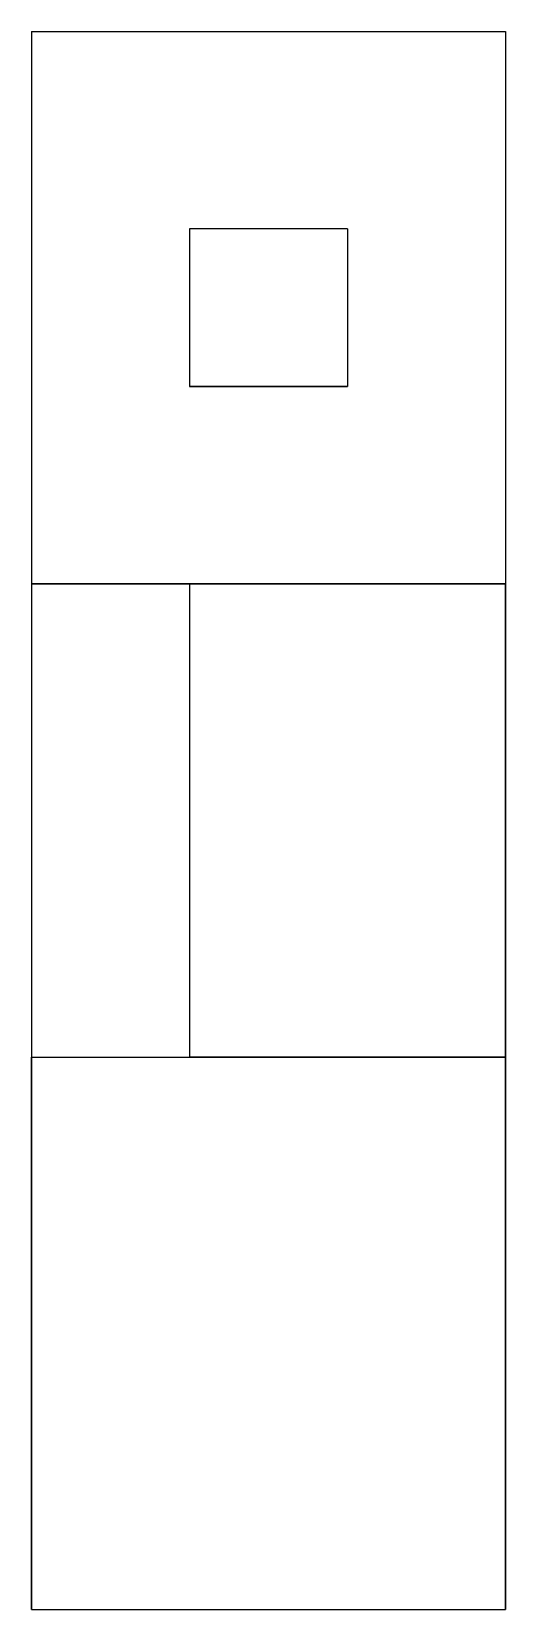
# Model space of a CAD drawing. Header units: inches. Extents: x 327 to 357, y 245 to 345.
import ezdxf

# ---------------------------------------------------------------- set-up
doc = ezdxf.new("R2010")
doc.units = ezdxf.units.IN
doc.header["$MEASUREMENT"] = 0

msp = doc.modelspace()

# ---------------------------------------------------------------- linework, layer by layer
for p, q in [((327.32, 345.48), (327.32, 345.48, 60)), ((327.32, 345.48, 60), (327.32, 245.48, 60)), ((327.32, 345.48, 60), (357.32, 345.48, 60)), ((327.32, 345.48), (357.32, 345.48)), ((357.32, 345.48, 60), (357.32, 245.48, 60)), ((357.32, 345.48), (357.32, 245.48)), ((347.32, 332.98, 60), (337.32, 332.98, 60)), ((337.32, 332.98, 60), (337.32, 322.98, 60)), ((347.32, 332.98, 60), (347.32, 322.98, 60)), ((337.32, 322.98, 60), (347.32, 322.98, 60)), ((337.32, 322.98, 60), (337.32, 322.98, 65)), ((347.32, 322.98, 65), (337.32, 322.98, 65)), ((347.32, 322.98, 60), (347.32, 322.98, 65)), ((327.32, 310.48, 60), (357.32, 310.48, 60)), ((337.32, 310.48, 70), (327.32, 310.48, 60)), ((357.32, 310.48, 60), (327.32, 310.48, 60)), ((357.32, 310.48, 70), (337.32, 310.48, 70)), ((357.32, 310.48, 70), (337.32, 310.48, 70)), ((357.32, 310.48, 70), (357.32, 310.48, 60)), ((327.32, 293.37, 15.63), (327.32, 293.37, 15.63)), ((327.32, 245.48), (357.32, 245.48)), ((327.32, 245.48), (327.32, 245.48, 60)), ((327.32, 245.48, 60), (357.32, 245.48, 60)), ((327.32, 245.48), (327.32, 245.48, 30)), ((327.32, 245.48), (327.32, 245.48, 30)), ((357.32, 245.48), (357.32, 245.48, 60))]:
    msp.add_line(p, q)
at = {"extrusion": (1, 0, 0)}
for p, q in [((327.32, 345.48, 60), (327.32, 345.48, 50)), ((327.32, 345.48), (327.32, 245.48)), ((327.32, 345.48, 60), (342.32, 345.48, 60)), ((327.32, 245.48, 60), (327.32, 245.48, 50)), ((327.32, 245.48, 60), (342.32, 245.48, 60))]:
    msp.add_line(p, q, dxfattribs=at)
at = {"extrusion": (0, -1, 0)}
for p, q in [((327.32, 345.48, 60), (327.32, 310.48, 60)), ((357.32, 345.48, 60), (357.32, 310.48, 60)), ((357.32, 310.48, 60), (327.32, 310.48, 60)), ((327.32, 310.48, 60), (337.32, 310.48, 70)), ((357.32, 310.48, 60), (327.32, 310.48, 60)), ((357.32, 310.48, 70), (337.32, 310.48, 70)), ((337.32, 310.48, 70), (337.32, 280.48, 70)), ((357.32, 310.48, 70), (357.32, 280.48, 70)), ((357.32, 280.48, 60), (357.32, 310.48, 60)), ((327.32, 245.48, 60), (327.32, 280.48, 60)), ((327.32, 280.48, 60), (357.32, 280.48, 60)), ((327.32, 280.48, 60), (337.32, 280.48, 70)), ((357.32, 245.48, 60), (357.32, 280.48, 60)), ((357.32, 280.48, 60), (357.32, 280.48, 70))]:
    msp.add_line(p, q, dxfattribs=at)
at = {"extrusion": (0, 1, 0)}
msp.add_line((357.32, 280.48, 70), (337.32, 280.48, 70), dxfattribs=at)

doc.saveas('drawing.dxf')
